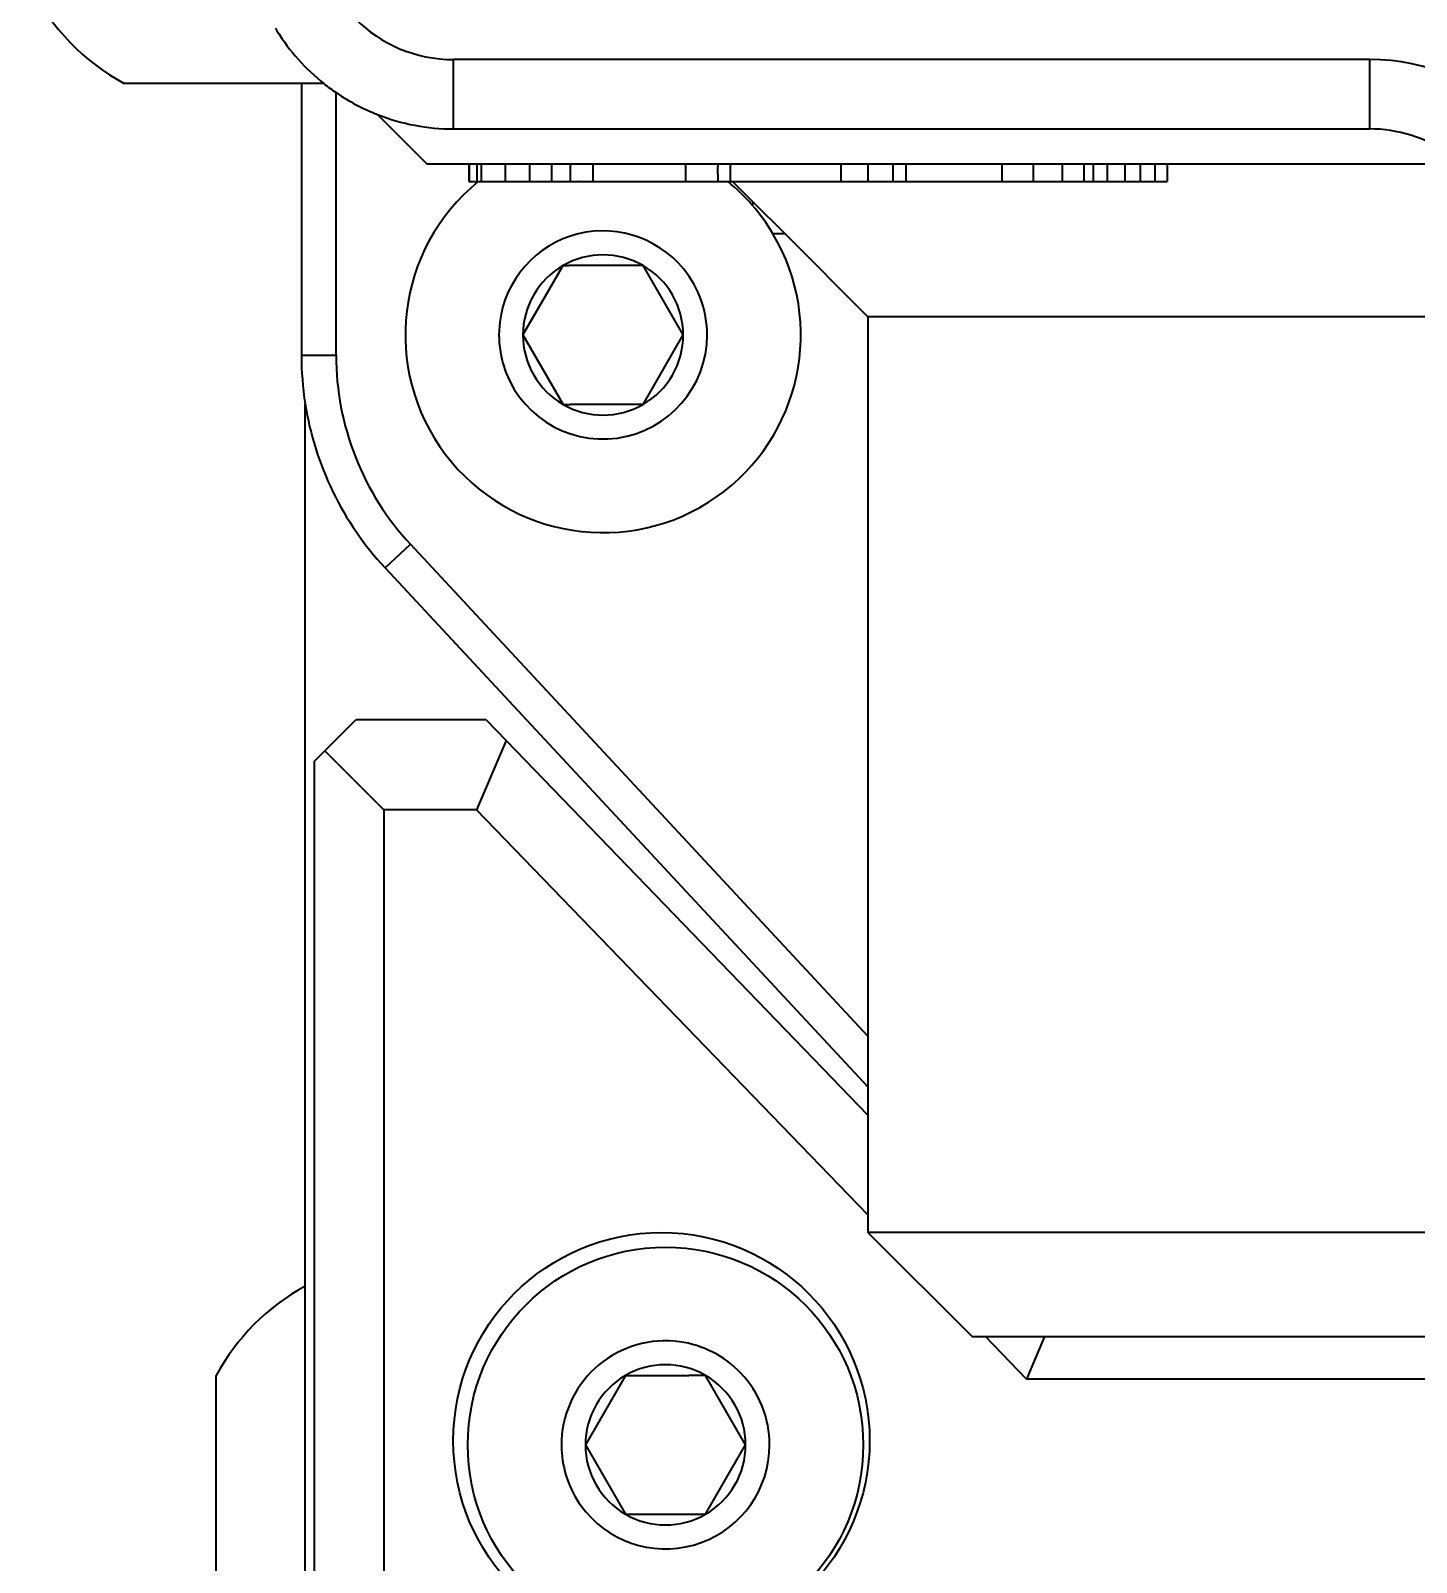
# Model space of a CAD drawing. Header units: millimetres. Extents: x 15 to 415, y 5 to 292.
# Drawn here: x 85.34 to 90.33, y 93.24 to 98.76 of the extents above; entities that cross this region are included whole.
import ezdxf

# ---------------------------------------------------------------- set-up
doc = ezdxf.new("R2010")
doc.units = ezdxf.units.MM
doc.layers.add('Geometries', color=7, linetype='Continuous')

msp = doc.modelspace()

# ---------------------------------------------------------------- linework, layer by layer
at = {"layer": 'Geometries', "linetype": 'Continuous', "lineweight": 40}
for p, q in [((86.2226, 98.7602), (86.2231, 98.7594)), ((90.1603, 98.6565), (86.8593, 98.6565)), ((86.8593, 98.4065), (86.8593, 98.6565)), ((90.1603, 98.4065), (90.1603, 98.6565)), ((86.3109, 98.5703), (85.6728, 98.5703)), ((86.3109, 98.5703), (86.3109, 97.5909)), ((86.3919, 98.5703), (86.3109, 98.5703)), ((86.4359, 97.5909), (86.4359, 98.5375)), ((86.5852, 98.4584), (86.7645, 98.2791)), ((86.8593, 98.4065), (87.7633, 98.4065)), ((87.7635, 98.4065), (87.7633, 98.4065)), ((87.7635, 98.4065), (87.7636, 98.4065)), ((87.7636, 98.4065), (87.9454, 98.4065)), ((87.9454, 98.4065), (87.9455, 98.4065)), ((87.9456, 98.4065), (87.9455, 98.4065)), ((87.9456, 98.4065), (90.1603, 98.4065)), ((86.9136, 98.2791), (86.7645, 98.2791)), ((86.9136, 98.2791), (86.9136, 98.2166)), ((86.9151, 98.2791), (86.9136, 98.2791)), ((86.9151, 98.2791), (86.9151, 98.2166)), ((86.9428, 98.2791), (86.9151, 98.2791)), ((86.9428, 98.2791), (86.9428, 98.2166)), ((86.9586, 98.2791), (86.9428, 98.2791)), ((86.9586, 98.2791), (86.9586, 98.225)), ((87.0456, 98.2791), (86.9586, 98.2791)), ((87.0456, 98.2791), (87.0456, 98.2166)), ((87.1331, 98.2791), (87.0456, 98.2791)), ((87.1331, 98.2791), (87.1331, 98.2166)), ((87.2119, 98.2791), (87.1331, 98.2791)), ((87.2119, 98.2791), (87.2119, 98.2166)), ((87.2791, 98.2791), (87.2119, 98.2791)), ((87.2791, 98.2791), (87.2791, 98.2166)), ((87.3607, 98.2791), (87.2791, 98.2791)), ((87.3607, 98.2791), (87.3607, 98.2166)), ((87.6949, 98.2791), (87.3607, 98.2791)), ((87.6949, 98.2791), (87.6949, 98.2166)), ((87.8113, 98.2791), (87.6949, 98.2791)), ((87.8113, 98.2791), (87.8113, 98.27)), ((87.8559, 98.2791), (87.8113, 98.2791)), ((87.8113, 98.2443), (87.8113, 98.27)), ((87.8559, 98.2791), (87.8559, 98.2166)), ((88.2547, 98.2791), (87.8559, 98.2791)), ((88.2547, 98.2791), (88.2547, 98.2166)), ((88.3522, 98.2791), (88.2547, 98.2791)), ((88.3522, 98.2791), (88.3522, 98.2166)), ((88.4421, 98.2791), (88.3522, 98.2791)), ((88.4421, 98.2791), (88.4421, 98.2166)), ((88.4887, 98.2791), (88.4421, 98.2791)), ((88.4887, 98.2791), (88.4887, 98.2166)), ((88.8346, 98.2791), (88.4887, 98.2791)), ((88.8346, 98.2791), (88.8346, 98.2166)), ((88.9471, 98.2791), (88.8346, 98.2791)), ((88.9471, 98.2791), (88.9471, 98.2166)), ((89.0518, 98.2791), (88.9471, 98.2791)), ((89.0518, 98.2791), (89.0518, 98.2166)), ((89.1296, 98.2791), (89.0518, 98.2791)), ((89.1296, 98.2791), (89.1296, 98.2166)), ((89.1651, 98.2791), (89.1296, 98.2791)), ((89.1651, 98.2166), (89.1651, 98.2791)), ((89.2138, 98.2791), (89.1651, 98.2791)), ((89.2138, 98.2791), (89.2138, 98.2166)), ((89.2782, 98.2791), (89.2138, 98.2791)), ((89.2782, 98.2791), (89.2782, 98.2166)), ((89.3335, 98.2791), (89.2782, 98.2791)), ((89.3335, 98.2791), (89.3335, 98.2166)), ((89.386, 98.2791), (89.3335, 98.2791)), ((89.386, 98.2791), (89.386, 98.2166)), ((89.4299, 98.2791), (89.386, 98.2791)), ((89.4299, 98.2791), (89.4299, 98.2166)), ((90.4359, 98.2791), (89.4299, 98.2791)), ((86.9136, 98.2166), (86.9151, 98.2166)), ((86.9151, 98.2166), (86.9428, 98.2166)), ((86.9428, 98.2166), (86.9481, 98.2166)), ((86.9481, 98.2166), (86.9584, 98.2166)), ((86.9586, 98.225), (86.9586, 98.2166)), ((86.9586, 98.2166), (87.0176, 98.2166)), ((87.0176, 98.2166), (87.0177, 98.2166)), ((87.0178, 98.2166), (87.0177, 98.2166)), ((87.0178, 98.2166), (87.0456, 98.2166)), ((87.0456, 98.2166), (87.1331, 98.2166)), ((87.1331, 98.2166), (87.2118, 98.2166)), ((87.2119, 98.2166), (87.2791, 98.2166)), ((87.2791, 98.2166), (87.3087, 98.2166)), ((87.3087, 98.2166), (87.3101, 98.2166)), ((87.3101, 98.2166), (87.3104, 98.2166)), ((87.3105, 98.2166), (87.3104, 98.2166)), ((87.3125, 98.2166), (87.3105, 98.2166)), ((87.3125, 98.2166), (87.3607, 98.2166)), ((87.3607, 98.2166), (87.6949, 98.2166)), ((87.6949, 98.2166), (87.8113, 98.2166)), ((87.8113, 98.2443), (87.8113, 98.2166)), ((87.8113, 98.2166), (87.8477, 98.2166)), ((87.8477, 98.2166), (87.8559, 98.2166)), ((87.8559, 98.2166), (87.8647, 98.2166)), ((87.8647, 98.2166), (88.2547, 98.2166)), ((87.8647, 98.2166), (87.9383, 98.1429)), ((88.2547, 98.2166), (88.3522, 98.2166)), ((88.3522, 98.2166), (88.4421, 98.2166)), ((88.4421, 98.2166), (88.4887, 98.2166)), ((88.4887, 98.2166), (88.8346, 98.2166)), ((88.8346, 98.2166), (88.9471, 98.2166)), ((88.9471, 98.2166), (89.0185, 98.2166)), ((89.0185, 98.2166), (89.0187, 98.2166)), ((89.0187, 98.2166), (89.0518, 98.2166)), ((89.0518, 98.2166), (89.1296, 98.2166)), ((89.1296, 98.2166), (89.1651, 98.2166)), ((89.1653, 98.2166), (89.2138, 98.2166)), ((89.2138, 98.2166), (89.2782, 98.2166)), ((89.2782, 98.2166), (89.3335, 98.2166)), ((89.3335, 98.2166), (89.386, 98.2166)), ((89.386, 98.2166), (89.4299, 98.2166)), ((87.9384, 98.143), (87.9351, 98.1319)), ((87.9383, 98.1429), (88.0522, 98.0291)), ((88.0097, 98.0291), (88.0522, 98.0291)), ((88.0522, 98.0291), (88.3522, 97.7291)), ((87.1543, 97.7423), (87.2502, 97.9083)), ((87.2535, 97.914), (87.2502, 97.9083)), ((87.2535, 97.914), (87.2594, 97.914)), ((87.2594, 97.914), (87.2739, 97.914)), ((87.5422, 97.914), (87.2739, 97.914)), ((87.6865, 97.664), (87.5422, 97.914)), ((87.1091, 97.664), (87.1543, 97.7423)), ((88.3522, 97.7291), (88.3522, 95.1375)), ((90.4463, 97.7291), (88.3522, 97.7291)), ((87.1091, 97.664), (87.2535, 97.414)), ((87.5422, 97.414), (87.6865, 97.664)), ((86.3109, 97.5909), (86.4359, 97.5909)), ((86.3245, 94.236), (86.3245, 97.4163)), ((87.2535, 97.414), (87.28, 97.414)), ((87.3284, 97.414), (87.28, 97.414)), ((87.5422, 97.414), (87.3284, 97.414)), ((86.6121, 96.8246), (86.7036, 96.9098)), ((88.3522, 95.1375), (86.7036, 96.9098)), ((86.6121, 96.8246), (86.6121, 96.8246)), ((86.6121, 96.8246), (88.2235, 95.0923)), ((86.3957, 96.1654), (86.5082, 96.2779)), ((86.5082, 96.2779), (86.9756, 96.2779)), ((86.9756, 96.2779), (87.0481, 96.2029)), ((86.3582, 96.1279), (86.3957, 96.1654)), ((86.6082, 95.9529), (86.3957, 96.1654)), ((87.0481, 96.2029), (86.942, 95.9529)), ((87.0481, 96.2029), (88.2235, 94.9857)), ((86.3582, 92.5954), (86.3582, 96.1279)), ((86.942, 95.9529), (86.6082, 95.9529)), ((86.6082, 95.9529), (86.6082, 92.6796)), ((88.3522, 94.4925), (86.942, 95.9529)), ((88.3522, 95.1375), (88.3522, 94.954)), ((88.2235, 95.0923), (88.3522, 94.954)), ((88.3522, 94.8524), (88.2235, 94.9857)), ((88.3522, 94.954), (88.3522, 94.8524)), ((88.3522, 94.8524), (88.3522, 94.4925)), ((88.3522, 94.4925), (88.3522, 94.4291)), ((88.3522, 94.4291), (88.7272, 94.0541)), ((91.4876, 94.4291), (88.3522, 94.4291)), ((86.3245, 92.8421), (86.3245, 94.236)), ((88.7272, 94.0541), (88.7756, 94.0541)), ((88.9232, 93.9013), (88.7756, 94.0541)), ((88.7756, 94.0541), (88.988, 94.0541)), ((88.988, 94.0541), (88.9232, 93.9013)), ((88.988, 94.0541), (92.572, 94.0541)), ((86.0041, 93.164), (86.0041, 93.914)), ((87.4785, 93.914), (87.3341, 93.664)), ((87.4785, 93.914), (87.4919, 93.914)), ((87.4919, 93.914), (87.707, 93.914)), ((87.7672, 93.914), (87.707, 93.914)), ((87.9115, 93.664), (87.7672, 93.914)), ((94.8059, 93.9013), (88.9232, 93.9013)), ((87.3341, 93.664), (87.4785, 93.414)), ((87.7672, 93.414), (87.9115, 93.664)), ((87.4785, 93.414), (87.7672, 93.414))]:
    msp.add_line(p, q, dxfattribs=at)
at = {"layer": 'Geometries', "linetype": 'Continuous', "lineweight": 40, "flags": 128}
for points in [[(87.0232, 97.6814), (87.0231, 97.6787), (87.0228, 97.664)], [(87.0228, 97.664), (87.0231, 97.6491), (87.0232, 97.6466)], [(87.0232, 97.6466), (87.024, 97.6339), (87.0256, 97.6185), (87.0278, 97.603), (87.0307, 97.5874), (87.0343, 97.572), (87.0369, 97.5621)], [(87.2482, 93.6814), (87.2481, 93.6787), (87.2478, 93.664)], [(87.2478, 93.664), (87.2481, 93.6491), (87.2482, 93.6466)], [(87.2482, 93.6466), (87.249, 93.6339), (87.2502, 93.6217)]]:
    msp.add_lwpolyline(points, dxfattribs=at)
at = {"layer": 'Geometries', "linetype": 'Continuous', "lineweight": 40}
for centre, radius in [((87.6082, 93.6791), 0.75), ((87.6228, 93.664), 0.7125)]:
    msp.add_circle(centre, radius, dxfattribs=at)
for centre, radius, start, end in [((86.8593, 99.1565), 0.5, 180, 270), ((86.0478, 99.269), 0.793, 206.0373, 241.7773), ((86.8593, 99.1565), 0.75, 211.0644, 211.8483), ((86.8593, 99.1565), 0.75, 211.8483, 211.9359), ((86.8593, 99.1565), 0.75, 211.9359, 231.4243), ((90.1603, 97.9065), 0.75, 0, 90), ((86.8593, 99.1565), 0.75, 231.4243, 235.6223), ((86.8593, 99.1565), 0.75, 235.6223, 248.5557), ((86.8593, 99.1565), 0.75, 248.5557, 270), ((90.1603, 97.9065), 0.5, 55.6789, 90), ((87.3978, 97.664), 0.7125, 129.1402, 305.0464), ((87.3978, 97.664), 0.7125, 41.0493, 50.849), ((87.3978, 97.664), 0.7125, 30.819, 41.0493), ((87.3978, 97.664), 0.375, 39.1987, 177.3402), ((87.3978, 97.664), 0.7125, 305.0464, 30.819), ((87.3978, 97.664), 0.2887, 60, 120), ((87.3978, 97.664), 0.2887, 120, 180), ((87.3978, 97.664), 0.2887, 0, 60), ((87.3978, 97.664), 0.375, 0, 39.1987), ((87.3978, 97.664), 0.375, 195.7786, 0), ((87.3978, 97.664), 0.2887, 180, 240), ((87.3978, 97.664), 0.2887, 300, 0), ((87.4359, 97.5909), 1.125, 180, 188.9261), ((87.4359, 97.5909), 1, 180, 222.9275), ((87.4359, 97.5909), 1.125, 188.9261, 222.9275), ((87.3978, 97.664), 0.2887, 240, 300), ((86.7028, 93.539), 0.793, 118.4923, 151.7774), ((87.6228, 93.664), 0.375, 82.2598, 177.3402), ((87.6228, 93.664), 0.375, 43.5213, 82.2598), ((87.6228, 93.664), 0.2887, 120, 180), ((87.6228, 93.664), 0.2887, 60, 120), ((87.6228, 93.664), 0.2887, 0, 60), ((87.6228, 93.664), 0.375, 0, 43.5213), ((87.6228, 93.664), 0.2887, 180, 240), ((87.6228, 93.664), 0.375, 220.0841, 0), ((87.6228, 93.664), 0.2887, 300, 0), ((87.6228, 93.664), 0.375, 186.4798, 220.0841), ((87.6228, 93.664), 0.2887, 240, 300)]:
    msp.add_arc(centre, radius, start, end, dxfattribs=at)

doc.saveas('drawing.dxf')
